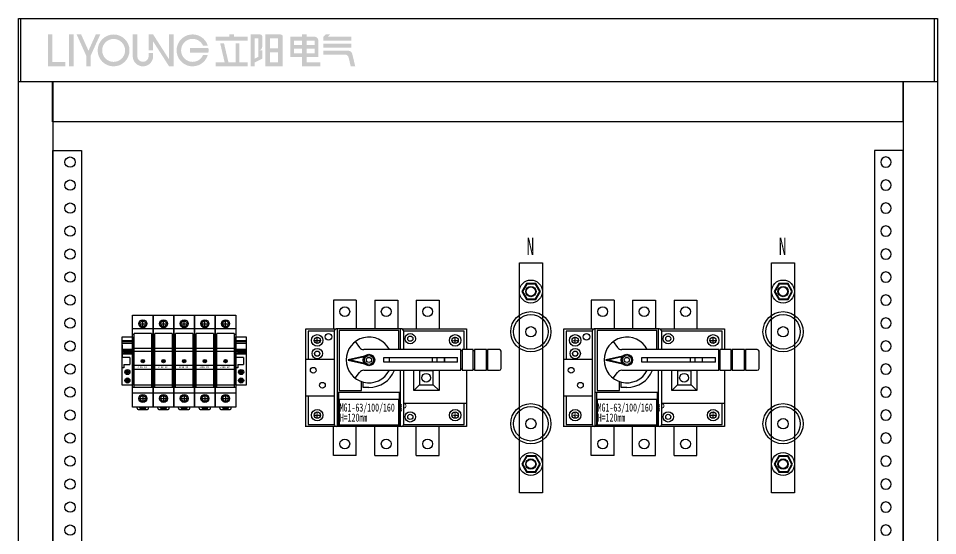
# Model space of a CAD drawing. Extents: x 1424152 to 1424952, y 398144 to 400344.
# Drawn here: x 1424152 to 1424952, y 399894 to 400344 of the extents above; entities that cross this region are included whole.
import ezdxf
from ezdxf.enums import TextEntityAlignment as Align

# ---------------------------------------------------------------- set-up
doc = ezdxf.new("R2010")
doc.units = 0
doc.header["$MEASUREMENT"] = 0
doc.linetypes.add('CENTER', pattern=[2, 1.25, -0.25, 0.25, -0.25])
for name, color, linetype in [('_TCH_MASK', 7, 'Continuous'), ('LY-JS-BJ', 7, 'Continuous'), ('LY-JS-YQJ', 7, 'Continuous'), ('布置图', 20, 'Continuous')]:
    doc.layers.add(name, color=color, linetype=linetype)
doc.layers.add('LY-二次控制图', color=7, linetype='Continuous', lineweight=18)
doc.styles.add('-宋体', font='', dxfattribs={"width": 0.65})
doc.styles.add('宋体', font='', dxfattribs={"width": 0.8, "height": 3.5})
doc.styles.get('-宋体').set_extended_font_data('NSimSun')
doc.styles.get('宋体').set_extended_font_data('SimSun')

# ---------------------------------------------------------------- blocks, each defined once
blk = doc.blocks.new('RT18保险 正视图')
at = {"layer": 'LY-JS-YQJ'}
blk.add_hatch(color=1, dxfattribs=at).paths.add_polyline_path([(1.5, -40, 1), (-1.5, -40, 1)])
for p, q in [((-9, -80), (-9, 0)), ((-9, 0), (9, 0)), ((9, 0), (9, -80)), ((-2.5, -7.51), (2.5, -7.51)), ((0, -10.01), (0, -5.01)), ((9, -12.01), (-9, -12.01)), ((7.5, -16), (-7.5, -16)), ((-7.5, -63), (-7.5, -16)), ((7.5, -16), (7.5, -63)), ((-7.5, -17), (-9, -17)), ((9, -17), (7.5, -17)), ((-7.5, -25), (-9, -25)), ((7.5, -29), (-7.5, -29)), ((7.5, -31.75), (-7.5, -31.75)), ((9, -25), (7.5, -25)), ((-7.5, -43.5), (7.5, -43.5)), ((-7.5, -46.9), (7.5, -46.9)), ((9, -63), (-9, -63)), ((7.5, -61), (-7.5, -61)), ((9, -67.99), (-9, -67.99)), ((0, -69.99), (0, -74.99)), ((9, -80), (-9, -80)), ((-5, -81), (-5, -80)), ((-2.5, -72.49), (2.5, -72.49)), ((-2.5, -81), (-2.5, -80)), ((2.5, -81), (2.5, -80)), ((5, -81), (5, -80)), ((-4, -82), (4, -82)), ((-2.5, -81), (2.5, -81))]:
    blk.add_line(p, q, dxfattribs=at)
for centre, radius in [((0, -7.51), 3.5), ((0, -7.51), 2.5), ((0, -72.49), 3.5), ((0, -72.49), 2.5)]:
    blk.add_circle(centre, radius, dxfattribs=at)
at = {"layer": 'LY-JS-YQJ', "color": 1}
blk.add_circle((0, -40), 1.5, dxfattribs=at)
at = {"layer": 'LY-JS-YQJ'}
for centre, start, end in [((-4, -81), 180, 270), ((4, -81), 270, 0)]:
    blk.add_arc(centre, 1, start, end, dxfattribs=at)
at = {"layer": 'LY-JS-YQJ', "insert": (-4.8, -44.5), "char_height": 1.5, "width": 12.3, "attachment_point": 1}
blk.add_mtext('RT18-32', dxfattribs=at)
blk = doc.blocks.new('RT18-32X-6A')
at = {"layer": 'LY-JS-YQJ'}
blk.add_blockref('RT18保险 正视图', (9, 80), dxfattribs=at)
blk = doc.blocks.new('端子堵头')
at = {"layer": 'LY-JS-YQJ'}
for p, q in [((0, 39.03), (9, 39.03)), ((0, 37.96), (9, 37.96)), ((0, 36.73), (9, 36.73)), ((0, 35), (0, 24)), ((9, 35), (9, 24)), ((9, 34.58), (9, 33.47)), ((0, 31.48), (9, 31.48)), ((7.97, 30.59), (0, 30.59)), ((0, 29.53), (9, 29.53)), ((0, 27.32), (9, 27.32)), ((1.25, 27.32), (1.25, 28.56)), ((1.25, 28.56), (9, 28.56)), ((7.97, 29.53), (7.97, 30.59)), ((6.66, 24), (0, 24)), ((1.59, 18), (1.59, 15.27)), ((1.59, 18), (6.66, 18)), ((6.66, 24), (6.66, 18)), ((1.59, 15.27), (0, 15.27))]:
    blk.add_line(p, q, dxfattribs=at)
for points in [[(0, 42), (9, 42), (9, 0), (0, 0)], [(3.2, 12.05), (6.01, 12.05), (6.01, 10.99), (3.2, 10.99)], [(5.06, 12.84), (5.06, 10.03), (3.99, 10.03), (3.99, 12.84)], [(3.2, 4.76), (6.01, 4.76), (6.01, 3.69), (3.2, 3.69)], [(5.13, 5.6), (5.13, 2.79), (4.06, 2.79), (4.06, 5.6)]]:
    blk.add_lwpolyline(points, close=True, dxfattribs=at)
for centre in [(4.54, 11.43), (4.54, 4.14)]:
    blk.add_circle(centre, 2.23, dxfattribs=at)
blk = doc.blocks.new('A$C42e7ab8c')
at = {"layer": 'LY-二次控制图', "lineweight": -3}
for name, p in [('RT18-32X-6A', (9, -40)), ('RT18-32X-6A', (27, -40)), ('RT18-32X-6A', (45, -40)), ('RT18-32X-6A', (63, -40)), ('RT18-32X-6A', (81, -40)), ('端子堵头', (0, -21)), ('端子堵头', (99, -21))]:
    blk.add_blockref(name, p, dxfattribs=at)
blk = doc.blocks.new('隔离MG1-63 100 3P-2022.3')
at = {"color": 0}
for p, q in [((24, 67.5), (24, 42.5)), ((44, 67.5), (24, 67.5)), ((44, 67.5), (44, 42.5)), ((60, 67.5), (60, 42.5)), ((60, 67.5), (80, 67.5)), ((80, 67.5), (80, 42.5)), ((96, 67.5), (96, 42.5)), ((96, 67.5), (116, 67.5)), ((116, 67.5), (116, 42.5)), ((24, -67.5), (24, -42.5)), ((44, -67.5), (44, -42.5)), ((60, -67.5), (60, -42.5)), ((80, -67.5), (80, -42.5)), ((96, -67.5), (96, -42.5)), ((116, -67.5), (116, -42.5)), ((44, -67.5), (24, -67.5)), ((60, -67.5), (80, -67.5)), ((96, -67.5), (116, -67.5))]:
    blk.add_line(p, q, dxfattribs=at)
at = {"color": 0, "linetype": 'Continuous', "lineweight": 25}
for p, q in [((0, -42.5), (0, 42.5)), ((0, 42.5), (26.5, 42.5)), ((2, 40.5), (2, 15.75)), ((25, 40.5), (2, 40.5)), ((25, -41), (25, 41)), ((83.5, 42.5), (26.5, 42.5)), ((27.5, -41.5), (27.5, 42.5)), ((29, 41), (29, -11)), ((81, 41), (29, 41)), ((81, 24.5), (81, 41)), ((82.5, 24.5), (82.5, 42.5)), ((83.5, 42.5), (140, 42.5)), ((85, 41), (85, 24.5)), ((138, 40.5), (85, 40.5)), ((138, 24.5), (138, 40.5)), ((140, 42.5), (140, 24.5)), ((43.06, 31.41), (46.9, 26.3)), ((135, 24.5), (50.5, 24.5)), ((135, 6.5), (135, 24.5)), ((145.75, 24.5), (136, 24.5)), ((136, 24.5), (136, 6.5)), ((145.75, 6.5), (145.75, 24.5)), ((157.25, 24.5), (146.75, 24.5)), ((146.75, 24.5), (146.75, 6.5)), ((157.25, 6.5), (157.25, 24.5)), ((158.25, 24.5), (158.25, 6.5)), ((168.5, 24.5), (158.25, 24.5)), ((51.25, 18.79), (36.86, 15.6)), ((38, 15.48), (51, 18.48)), ((68, 13.5), (68, 17.5)), ((68, 17.5), (132, 17.5)), ((72.51, 17.5), (72.51, 13.5)), ((109.96, 17.5), (109.96, 13.5)), ((114, 17.5), (114, 13.5)), ((120.57, 17.5), (120.57, 13.5)), ((120.9, 13.5), (120.9, 17.5)), ((132, 13.5), (132, 17.5)), ((136, 23.5), (135, 23.5)), ((146.75, 23.5), (145.75, 23.5)), ((158.25, 23.5), (157.25, 23.5)), ((170, 8), (170, 23)), ((25, 15.75), (0, 15.75)), ((36.86, 15.4), (51.21, 12.22)), ((51, 12.48), (38, 15.48)), ((132, 13.5), (68, 13.5)), ((43.06, -0.41), (46.9, 4.7)), ((50.5, 6.5), (135, 6.5)), ((82.5, -41.5), (82.5, 6.5)), ((85, 6.5), (85, -41)), ((94, -11), (94, 6.5)), ((98.5, 6.5), (99, 6)), ((99, 6), (99, -6)), ((111, 6), (99, 6)), ((111.5, 6.5), (111, 6)), ((111, -6), (111, 6)), ((116, 6.5), (116, -11)), ((136, 7.5), (135, 7.5)), ((136, 6.5), (145.75, 6.5)), ((140, 6.5), (140, -42.5)), ((145.75, 7.5), (146.75, 7.5)), ((146.75, 6.5), (157.25, 6.5)), ((157.25, 7.5), (158.25, 7.5)), ((158.25, 6.5), (168.5, 6.5)), ((48.5, -11), (48.5, -3.29)), ((50, -8.5), (50, -3.75)), ((99, -6), (94, -11)), ((99, -6), (111, -6)), ((111, -6), (116, -11)), ((0, -15.75), (25, -15.75)), ((2, -15.75), (2, -40.5)), ((27.5, -12.5), (82.5, -12.5)), ((28.5, -12.5), (28.5, -41.5)), ((29, -11), (48.5, -11)), ((54.86, -8.5), (50, -8.5)), ((81.5, -41.5), (81.5, -12.5)), ((116, -11), (94, -11)), ((29, -19), (29, -41)), ((81, -19), (29, -19)), ((81, -41), (81, -19)), ((85, -22), (140, -22)), ((138, -40.5), (138, -22)), ((140, -42.5), (-0.42, -42.5)), ((2, -40.5), (25, -40.5)), ((82.5, -41.5), (27.5, -41.5)), ((29, -41), (81, -41)), ((85, -40.5), (138, -40.5))]:
    blk.add_line(p, q, dxfattribs=at)
at = {"color": 1, "linetype": 'CENTER', "ltscale": 0.11}
for p, q in [((6.98, 32.5), (13.03, 32.5)), ((10, 29.47), (10, 35.52)), ((126.98, 32.5), (133.03, 32.5)), ((130, 29.47), (130, 35.52)), ((10, -35.53), (10, -29.48)), ((10, -35.53), (10, -29.48)), ((130, -35.53), (130, -29.48)), ((6.98, -32.5), (13.03, -32.5)), ((6.98, -32.5), (13.03, -32.5)), ((126.98, -32.5), (133.03, -32.5))]:
    blk.add_line(p, q, dxfattribs=at)
at = {"color": 0}
for centre, radius in [((34, 57.5), 4.25), ((70, 57.5), 4.25), ((106, 57.5), 4.25), ((104.77, 0), 3.85), ((34, -57.5), 4.25), ((70, -57.5), 4.25), ((106, -57.5), 4.25)]:
    blk.add_circle(centre, radius, dxfattribs=at)
at = {"color": 0, "linetype": 'Continuous', "lineweight": 25}
for centre, radius in [((10, 32.5), 5), ((10, 32.5), 2.75), ((19.82, 35.63), 2.85), ((91, 34), 4.5), ((91, 34), 2.25), ((130, 32.5), 5), ((130, 32.5), 2.75), ((10, 21), 4.5), ((10, 21), 2.25), ((10, 21), 2.15), ((55, 15.48), 5), ((55, 15.48), 4), ((55, 15.5), 2.25), ((6.51, 6.5), 2.5), ((14.51, -6.5), 2.5), ((10, -32.5), 5), ((10, -32.5), 2.75), ((91, -34), 4.5), ((91, -34), 2.25), ((130, -32.5), 5), ((130, -32.5), 2.75)]:
    blk.add_circle(centre, radius, dxfattribs=at)
for centre, radius, start, end in [((26.5, 41), 1.5, 90, 180), ((83.5, 41), 1.5, 0, 90), ((55, 15.5), 19.89, 26.90784, 333.09217), ((50.5, 29), 4.5, 216.90982, 270), ((168.5, 23), 1.5, 0, 90), ((36.88, 15.5), 0.1, 102.5, 257.50001), ((50.5, 2), 4.5, 90, 143.09018), ((54.93, 15.5), 24, 269.82698, 337.97569), ((168.5, 8), 1.5, 270, 0), ((26.5, -41), 1.5, 180, 270), ((83.5, -41), 1.5, 270, 0)]:
    blk.add_arc(centre, radius, start, end, dxfattribs=at)
at = {"color": 4, "linetype": 'ByBlock', "style": '宋体', "width": 0.6}
for s, p in [('MG1-63/100/160 3P', (29.5, -25.85)), ('H=120mm', (29.59, -34.58))]:
    blk.add_text(s, height=7, dxfattribs=at).set_placement(p, align=Align.MIDDLE_LEFT)
blk = doc.blocks.new('铜排N')
for points in [[(0, 200), (20, 200), (20, 0), (0, 0)], [(6.25, 182), (2.21, 175), (6.25, 168), (14.33, 168), (18.37, 175), (14.33, 182)], [(6.54, 181.5), (2.78, 175), (6.54, 168.5), (14.04, 168.5), (17.79, 175), (14.04, 181.5)], [(6.25, 32), (2.21, 25), (6.25, 18), (14.33, 18), (18.37, 25), (14.33, 32)], [(6.54, 31.5), (2.78, 25), (6.54, 18.5), (14.04, 18.5), (17.79, 25), (14.04, 31.5)]]:
    blk.add_lwpolyline(points, close=True)
for centre, radius in [((10, 175), 10), ((10, 175), 4.5), ((10, 175), 4), ((10, 140), 17.5), ((10, 140), 15), ((10, 140), 4.5), ((10, 60), 17.5), ((10, 60), 15), ((10, 60), 4.5), ((10, 25), 10), ((10, 25), 4.5), ((10, 25), 4.5), ((10, 25), 4)]:
    blk.add_circle(centre, radius)
at = {"layer": '_TCH_MASK', "color": 0, "style": '-宋体', "width": 0.65}
blk.add_text('N', height=15, dxfattribs=at).set_placement((9.59, 206.79), align=Align.CENTER)
blk = doc.blocks.new('*U20')
at = {"layer": 'LY-JS-BJ', "color": 6}
blk.add_circle((0, 0), 4.5, dxfattribs=at)
blk = doc.blocks.new('*U21')
at = {"layer": 'LY-JS-BJ', "color": 0, "linetype": 'ByBlock', "lineweight": -2, "transparency": 16777216}
for p in [(0, 0), (0, -20), (0, -40), (0, -60), (0, -80), (0, -100), (0, -120), (0, -140), (0, -160), (0, -180), (0, -200), (0, -220), (0, -240), (0, -260), (0, -280), (0, -300), (0, -320)]:
    blk.add_blockref('*U20', p, dxfattribs=at)
blk = doc.blocks.new('*U22')
at = {"layer": 'LY-JS-BJ', "color": 6}
blk.add_circle((0, 0), 4.5, dxfattribs=at)
blk = doc.blocks.new('*U23')
at = {"layer": 'LY-JS-BJ', "color": 0, "linetype": 'ByBlock', "lineweight": -2, "transparency": 16777216}
for p in [(0, 0), (0, -20), (0, -40), (0, -60), (0, -80), (0, -100), (0, -120), (0, -140), (0, -160), (0, -180), (0, -200), (0, -220), (0, -240), (0, -260), (0, -280), (0, -300), (0, -320)]:
    blk.add_blockref('*U22', p, dxfattribs=at)
blk = doc.blocks.new('911')
at = {"layer": 'LY-JS-BJ'}
for points in [[(-201.6, 15.7), (-207.1, 15.7), (-207.1, -23.9), (-199.2, -23.9), (-185.7, -23.9), (-185.7, -18.3), (-201.6, -18.3), (-201.6, -16.8)], [(-175.4, 15.7), (-181, 15.7), (-181, -23.9), (-175.4, -23.9)], [(-142.2, 15.7), (-147.7, 15.7), (-156.8, -4.5), (-165.9, 15.7), (-171.5, 15.7), (-159.6, -10.7), (-159.6, -23.9), (-154.1, -23.9), (-154.1, -10.7)], [(-96.2, -11.2), (-96.2, 15.7), (-101.8, 15.7), (-101.8, -11.2, 1), (-76.4, -11.2), (-76.4, -7.3), (-82, -7.3), (-82, -11.2, -1)], [(-76.4, 15.7), (-82, 15.7), (-82, -4.1), (-76.4, -4.1), (-76.4, 7), (-56.6, -23.9), (-51.1, -23.9), (-51.1, 15.7), (-56.6, 15.7), (-56.6, -15.2)], [(-8.5, -10), (-14.4, -10, -4.581742), (-14.4, 1.9), (-8.5, 1.9, 6.513131)], [(41, 12.9), (24, 12.9), (24, 15.7), (18.4, 15.7), (18.4, 12.9), (1.4, 12.9), (1.4, 8.2), (41, 8.2)], [(59.2, -4.1), (54.5, -4.1), (54.5, -12), (49.7, -14.4), (49.7, 11), (54.5, 11), (54.5, -4.1, 0.414214), (59.2, 0.7), (59.2, 13.3, 0.414214), (56.9, 15.7), (49.7, 15.7), (45, 15.7), (45, -23.9), (49.7, -23.9), (49.7, -19.1), (59.2, -14.4)], [(170.1, 12.9), (140.8, 12.9), (143.6, 15.7), (138, 15.7), (135.3, 12.9), (135.3, 8.2), (170.1, 8.2)], [(41, -19.1), (30.7, -19.1), (30.7, 4.6), (26, 4.6), (26, -19.1), (17.3, -19.1), (11.7, 4.6), (7, 4.6), (12.5, -19.1), (1.4, -19.1), (1.4, -23.9), (41, -23.9)], [(170.1, 4.2), (135.3, 4.2), (135.3, -0.5), (170.1, -0.5)], [(-7.7, -1.3), (-30.5, -1.3), (-30.5, -6.9), (-7.7, -6.9, 0.070346)], [(166.4, -4.5), (135.3, -4.5), (135.3, -9.2), (162, -9.2, -0.345496), (166.6, -12.9), (169.3, -23.9), (174.9, -23.9), (171, -8.1, 0.345496)]]:
    blk.add_hatch(color=7, dxfattribs=at).paths.add_polyline_path(points)
h = blk.add_hatch(color=7, dxfattribs=at)
h.paths.add_polyline_path([(-105.8, -4.1, 1), (-145.4, -4.1, 1)])
h.paths.add_polyline_path([(-139.8, -4.1, -1), (-111.3, -4.1, -1)], flags=16)
h = blk.add_hatch(color=7, dxfattribs=at)
h.paths.add_polyline_path([(84.6, 13.3, 0.414214), (82.2, 15.7), (63.2, 15.7), (63.2, -23.9), (84.6, -23.9)])
h.paths.add_polyline_path([(68.7, -19.1), (68.7, -6.5), (79, -6.5), (79, -19.1)], flags=16)
h.paths.add_polyline_path([(68.7, -1.7), (68.7, 11), (79, 11), (79, -1.7)], flags=16)
h = blk.add_hatch(color=7, dxfattribs=at)
h.paths.add_polyline_path([(124.2, 12.9), (114.3, 12.9), (114.3, 15.7), (108.7, 15.7), (108.7, 12.9), (94.1, 12.9), (94.1, -12.4), (108.7, -12.4), (108.7, -23.9), (131.3, -23.9), (131.3, -19.1), (114.3, -19.1), (114.3, -12.4), (128.9, -12.4), (128.9, 8.2, 0.414214)])
h.paths.add_polyline_path([(114.3, 8.2), (124.2, 8.2), (124.2, 2.6), (114.3, 2.6)], flags=16)
h.paths.add_polyline_path([(108.7, 8.2), (108.7, 2.6), (98.8, 2.6), (98.8, 8.2)], flags=16)
h.paths.add_polyline_path([(114.3, -2.1), (124.2, -2.1), (124.2, -7.6), (114.3, -7.6)], flags=16)
h.paths.add_polyline_path([(108.7, -2.1), (108.7, -7.6), (98.8, -7.6), (98.8, -2.1)], flags=16)

msp = doc.modelspace()

# ---------------------------------------------------------------- linework, layer by layer
at = {"layer": 'LY-JS-BJ', "color": 6, "ltscale": 50}
msp.add_line((1424152.02, 400288.66), (1424952.02, 400288.66), dxfattribs=at)
for points in [[(1424154.15, 400288.66), (1424154.15, 400343.66)], [(1424949.15, 400343.66), (1424949.15, 400288.66)], [(1424921.65, 400288.66), (1424921.65, 400253.66), (1424181.65, 400253.66), (1424181.65, 400288.66)], [(1424182.02, 400288.66), (1424182.02, 398143.66)], [(1424922.02, 400288.66), (1424922.02, 398143.66)]]:
    msp.add_lwpolyline(points, dxfattribs=at)
at = {"layer": 'LY-JS-BJ', "color": 6, "lineweight": -3}
for points in [[(1424207.02, 400228.66), (1424207.02, 398228.66), (1424182.02, 398228.66), (1424182.02, 400228.66)], [(1424897.02, 400228.66), (1424897.02, 398228.66), (1424922.02, 398228.66), (1424922.02, 400228.66)]]:
    msp.add_lwpolyline(points, close=True, dxfattribs=at)
at = {"layer": '布置图', "ltscale": 50}
msp.add_lwpolyline([(1424152.02, 400343.66), (1424952.02, 400343.66), (1424952.02, 398143.66), (1424152.02, 398143.66)], close=True, dxfattribs=at)

# ---------------------------------------------------------------- block references
at = {"color": 6}
for name, p in [('铜排N', (1424588.02, 399931.16)), ('铜排N', (1424807.5, 399931.16)), ('隔离MG1-63 100 3P-2022.3', (1424402.12, 400031.16)), ('隔离MG1-63 100 3P-2022.3', (1424626.61, 400031.16)), ('A$C42e7ab8c', (1424242.33, 400045.66))]:
    msp.add_blockref(name, p, dxfattribs=at)
at = {"layer": 'LY-JS-BJ', "color": 6, "lineweight": -3, "xscale": 0.6999999999534339, "yscale": 0.6999999999534339, "zscale": 0.6999999999534339}
msp.add_blockref('911', (1424322.79, 400318.69), dxfattribs=at)
at = {"layer": 'LY-JS-BJ', "color": 6, "lineweight": -3}
msp.add_blockref('*U23', (1424197.02, 400218.66), dxfattribs=at)
at = {"layer": 'LY-JS-BJ', "color": 6, "lineweight": -3, "xscale": -1}
msp.add_blockref('*U21', (1424907.02, 400218.66), dxfattribs=at)

doc.saveas('drawing.dxf')
